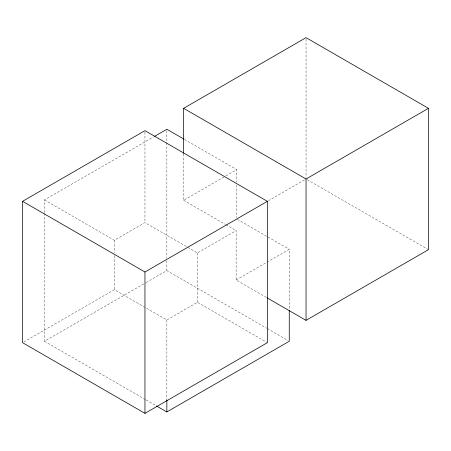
<?xml version="1.0" encoding="UTF-8"?>
<svg xmlns="http://www.w3.org/2000/svg" width="451" height="451" viewBox="0 0 451 451"><rect width="100%" height="100%" fill="white"/><g stroke="black" fill="none" stroke-linecap="round" stroke-linejoin="round"><path stroke-width="0.34" stroke-dasharray="2.25 1.69" d="M44.44 212.579L44.44 199.917L153.453 136.98M44.44 199.917L114.351 240.282L144.957 222.608L187.204 246.996M183.63 153.954L183.63 200.283L225.291 176.228M225.895 175.884L236.758 169.61L236.758 182.131M23.768 341.971L114.351 289.672L166.853 319.985L197.459 302.311L266.761 342.32M268.362 200.757L304.825 179.701M44.44 213.284L44.44 341.266L145.538 282.901M146.147 282.551L166.853 270.594L266.727 328.26M187.808 247.345L197.459 252.921L236.132 230.596L236.132 279.986L266.524 297.536M236.132 279.986L289.26 249.313L289.26 309.679M307.261 179.707L427.841 249.324M184.482 139.427L236.758 169.61M237.361 219.349L289.26 249.313M183.63 200.283L225.269 224.322M225.872 224.671L236.132 230.596M267.336 328.61L288.042 340.561M44.44 341.266L145.538 399.631M146.147 399.986L155.888 405.612M306.043 39.062L306.043 177.593M236.758 184.91L236.758 217.607M197.459 252.921L197.459 302.311M166.853 130.655L166.853 141.907M166.853 142.606L166.853 257.938M166.853 260.751L166.853 270.594M166.853 319.985L166.853 400.009M144.957 132.058L144.957 222.608M114.351 240.282L114.351 252.802M114.351 255.587L114.351 289.672"/><path stroke-width="0.68" d="M22.55 201.326L144.957 130.655L267.37 201.326L267.37 342.675L144.957 413.347L22.55 342.675L22.55 201.326L144.957 271.998L267.37 201.326M183.63 153.25L183.63 108.325L306.043 37.653L428.45 108.325L428.45 249.674L306.043 320.345L267.133 297.885M154.67 136.281L166.853 129.245L183.873 139.071M183.63 108.325L306.043 179.002L428.45 108.325M156.497 405.962L166.853 411.938L289.26 341.266L289.26 310.384M306.043 179.002L306.043 320.345M166.853 400.009L166.853 411.938M144.957 271.998L144.957 413.347"/></g></svg>
